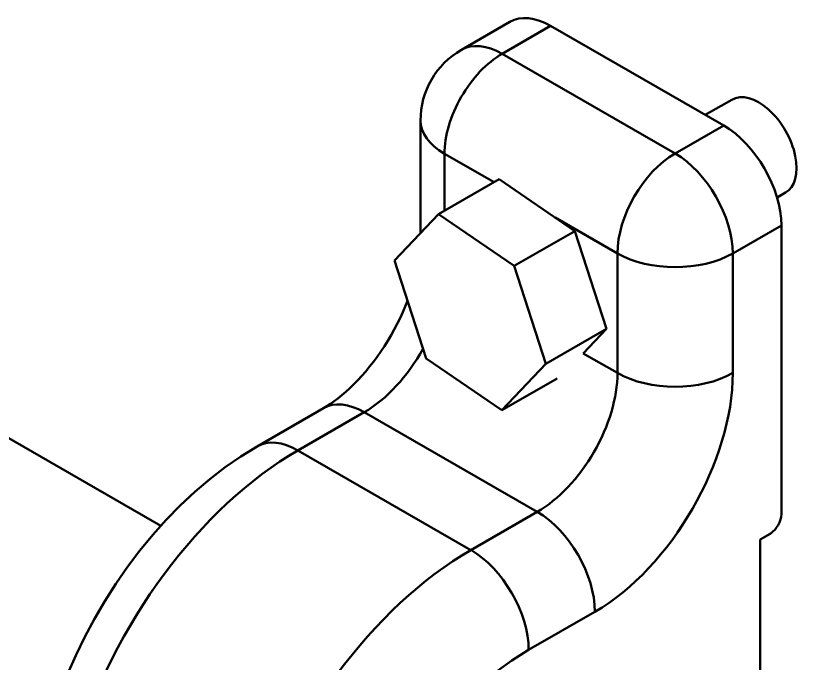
# Model space of a CAD drawing. Header units: millimetres. Extents: x -14552 to -4230, y 14289 to 18426.
# Drawn here: x -13323.82 to -13276.4, y 16877.23 to 16916.38 of the extents above; entities that cross this region are included whole.
import ezdxf

# ---------------------------------------------------------------- set-up
doc = ezdxf.new("R2010")
doc.units = ezdxf.units.MM
doc.layers.add('外形線', color=7, linetype='Continuous', lineweight=50)

msp = doc.modelspace()

# ---------------------------------------------------------------- linework, layer by layer
at = {"layer": '外形線'}
for p, q in [((-13293.951, 16916.003), (-13296.887, 16914.313)), ((-13294.426, 16914.071), (-13291.491, 16915.761)), ((-13291.491, 16915.761), (-13281.032, 16909.739)), ((-13283.968, 16908.048), (-13294.426, 16914.071)), ((-13282.143, 16910.379), (-13280.54, 16911.302)), ((-13299.357, 16910.04), (-13299.357, 16903.225)), ((-13281.032, 16909.739), (-13283.968, 16908.048)), ((-13297.913, 16904.578), (-13297.913, 16908.032)), ((-13297.913, 16908.032), (-13294.913, 16906.305)), ((-13294.596, 16906.488), (-13298.265, 16904.375)), ((-13294.596, 16906.488), (-13290.029, 16903.362)), ((-13277.809, 16905.389), (-13277.303, 16905.68)), ((-13300.92, 16901.578), (-13298.265, 16904.375)), ((-13298.265, 16904.375), (-13293.698, 16901.249)), ((-13291.225, 16904.181), (-13287.454, 16902.01)), ((-13280.481, 16902.01), (-13277.546, 16903.7)), ((-13277.546, 16903.7), (-13277.546, 16886.251)), ((-13290.029, 16903.362), (-13293.698, 16901.249)), ((-13290.029, 16903.362), (-13288.116, 16897.44)), ((-13287.454, 16902.01), (-13287.454, 16894.779)), ((-13280.481, 16894.779), (-13280.481, 16902.01)), ((-13299.008, 16895.656), (-13300.92, 16901.578)), ((-13293.698, 16901.249), (-13291.786, 16895.327)), ((-13288.116, 16897.44), (-13291.786, 16895.327)), ((-13288.116, 16897.44), (-13289.516, 16895.966)), ((-13315.047, 16885.541), (-13334.538, 16896.766)), ((-13289.516, 16895.966), (-13287.454, 16894.779)), ((-13294.441, 16892.531), (-13299.008, 16895.656)), ((-13291.786, 16895.327), (-13294.441, 16892.531)), ((-13291.105, 16894.451), (-13294.441, 16892.531)), ((-13305.22, 16892.648), (-13309.226, 16890.341)), ((-13306.766, 16890.099), (-13302.76, 16892.406)), ((-13302.76, 16892.406), (-13292.301, 16886.383)), ((-13306.766, 16890.099), (-13296.307, 16884.076)), ((-13292.301, 16886.383), (-13296.307, 16884.076)), ((-13278.234, 16885.059), (-13278.83, 16884.716)), ((-13278.83, 16884.716), (-13278.83, 16875.275)), ((-13292.821, 16878.038), (-13288.815, 16880.345))]:
    msp.add_line(p, q, dxfattribs=at).dxf.unprotected_set("ltscale", 0)
for points in [[(-13300.135, 16899.145), (-13300.275, 16898.796), (-13300.426, 16898.447), (-13300.588, 16898.098), (-13300.759, 16897.751), (-13300.941, 16897.406), (-13301.132, 16897.066), (-13301.331, 16896.73), (-13301.538, 16896.4), (-13301.752, 16896.078), (-13301.973, 16895.763), (-13302.199, 16895.457), (-13302.431, 16895.161), (-13302.666, 16894.876), (-13302.905, 16894.603), (-13303.145, 16894.341), (-13303.387, 16894.093), (-13303.629, 16893.859), (-13303.87, 16893.639), (-13304.108, 16893.434), (-13304.343, 16893.245), (-13304.573, 16893.071), (-13304.797, 16892.914), (-13305.013, 16892.773), (-13305.22, 16892.648)], [(-13309.226, 16890.341), (-13310.209, 16889.737), (-13311.165, 16889.075), (-13312.095, 16888.356), (-13312.998, 16887.586), (-13313.873, 16886.766), (-13314.717, 16885.9), (-13315.531, 16884.991), (-13316.311, 16884.043), (-13317.056, 16883.058), (-13317.765, 16882.04), (-13318.435, 16880.992), (-13319.064, 16879.917), (-13319.651, 16878.819), (-13320.193, 16877.702), (-13320.688, 16876.568)]]:
    msp.add_lwpolyline(points, dxfattribs=at).dxf.unprotected_set("ltscale", 0)
msp.add_arc((-13294.426, 16910.04), 4.93, 119.936, 180, dxfattribs=at).dxf.unprotected_set("ltscale", 0)
for centre, major_axis, ratio, start_param, end_param in [((-13291.491, 16911.731), (-2.46, 4.273), 0.578093, 5.499721, 6.283185), ((-13294.426, 16910.04), (-2.46, 4.273), 0.578093, 5.499721, 6.283185), ((-13294.426, 16910.04), (2.46, 4.273), 0.578093, 0.783464, 2.354261), ((-13278.922, 16908.491), (1.619, -2.811), 0.578093, 0, 3.141593), ((-13294.426, 16910.04), (-4.93, 0), 0.575862, 0, 0.785398), ((-13281.032, 16905.708), (-2.46, 4.273), 0.578093, 3.928925, 5.499721), ((-13283.968, 16904.017), (-2.46, -4.273), 0.578093, 3.925057, 5.495853), ((-13283.968, 16904.017), (-2.46, 4.273), 0.578093, 3.928925, 5.499721), ((-13283.968, 16904.017), (4.93, 0), 0.575862, 3.926991, 5.497787), ((-13302.76, 16898.01), (3.421, 5.94), 0.578093, 3.925057, 4.749521), ((-13292.301, 16891.988), (-3.421, -5.94), 0.578093, 0.783464, 2.354261), ((-13288.815, 16889.98), (5.881, 10.213), 0.578093, 3.925057, 5.495853), ((-13283.968, 16896.787), (-4.93, 0), 0.575862, 0.785398, 2.356194), ((-13302.76, 16888.375), (-2.46, 4.273), 0.578093, 5.499721, 6.283185), ((-13306.766, 16886.068), (-2.46, 4.273), 0.578093, 5.499721, 6.283185), ((-13306.766, 16873.287), (-10.262, -17.821), 0.578093, 3.925057, 6.283185), ((-13292.301, 16882.353), (-2.46, 4.273), 0.578093, 3.928925, 5.499721), ((-13278.234, 16885.855), (-0.486, -0.843), 0.578093, 0.783464, 2.354261), ((-13296.307, 16867.264), (-10.262, -17.821), 0.578093, 3.925057, 6.283185), ((-13296.307, 16880.046), (-2.46, 4.273), 0.578093, 3.928925, 5.499721), ((-13292.821, 16865.256), (-7.802, -13.548), 0.578093, 3.925057, 6.781972)]:
    msp.add_ellipse(centre, major_axis=major_axis, ratio=ratio, start_param=start_param, end_param=end_param, dxfattribs=at).dxf.unprotected_set("ltscale", 0)

doc.saveas('drawing.dxf')
